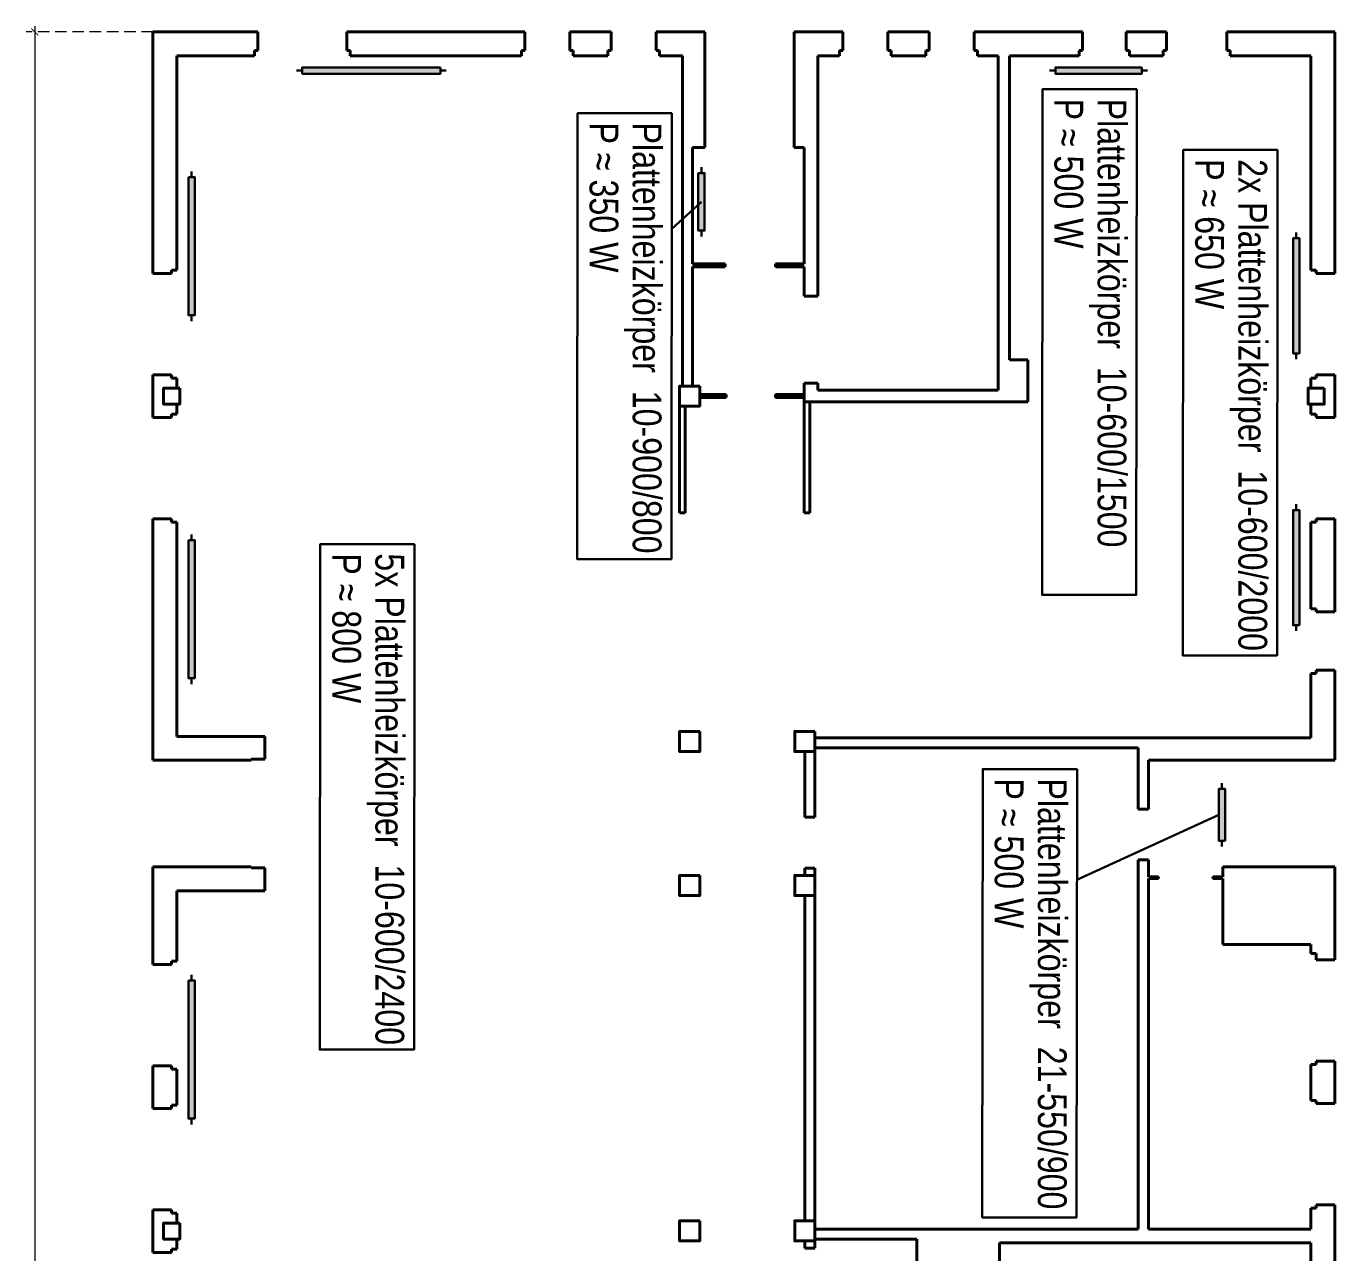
# Model space of a CAD drawing. Header units: millimetres. Extents: x -1616060 to -1327748, y -2178952 to -1799995.
# Drawn here: x -1432572 to -1409834, y -1936464 to -1915159 of the extents above; entities that cross this region are included whole.
import ezdxf

# ---------------------------------------------------------------- set-up
doc = ezdxf.new("R2010")
doc.units = ezdxf.units.MM
doc.header["$LTSCALE"] = 100
doc.header["$MEASUREMENT"] = 0
doc.linetypes.add('ACISOTGL', pattern=[3, 2, -1])
doc.layers.get('0').update_dxf_attribs({"lineweight": 13, "plot": 0})
doc.layers.get('Defpoints').update_dxf_attribs({"lineweight": 13})
for name, color, linetype, lineweight in [('A0_Grundriß', 7, 'Continuous', 40), ('Heiz Wasser +50 -Heizkörper Rücklauff', 241, 'Continuous', 30), ('Heiz Wasser +60 -Heizkörper Vorlauf', 6, 'Continuous', 30)]:
    doc.layers.add(name, color=color, linetype=linetype, lineweight=lineweight)
doc.styles.add('ARIAL', font='arial.ttf')
doc.styles.get("Standard").update_dxf_attribs({"font": 'cour.ttf', "width": 0.8})
doc.dimstyles.new('CT Mondelez', dxfattribs={"dimtxt": 400, "dimasz": 120, "dimexe": 150, "dimexo": 0, "dimgap": 0, "dimtad": 1, "dimdec": 0, "dimtxsty": 'ARIAL', "dimblk": 'ARCHTICK', "dimcen": 250, "dimdle": 100, "dimclrd": 7, "dimclre": 7, "dimclrt": 7, "dimadec": 1, "dimazin": 3, "dimtfac": 1, "dimtdec": 0, "dimtmove": 2, "dimatfit": 3, "dimldrblk": 'ARCHTICK', "dimfxl": 10000, "dimfxlon": 1, "dimtolj": 2, "dimlwd": 15, "dimlwe": 9})

# ---------------------------------------------------------------- blocks, each defined once
blk = doc.blocks.new('_ArchTick')
at = {"color": 0, "linetype": 'ByBlock', "const_width": 0.15}
blk.add_lwpolyline([(-0.5, -0.5), (0.5, 0.5)], dxfattribs=at)
blk = doc.blocks.new('*D136')
at = {"layer": 'A0_Grundriß', "color": 7, "linetype": 'Continuous', "lineweight": 15, "transparency": 16777216}
blk.add_line((-1432422, -1915159), (-1432422, -1971509), dxfattribs=at)
at = {"layer": 'A0_Grundriß', "color": 7, "linetype": 'ACISOTGL', "lineweight": 9, "transparency": 16777216}
for p, q in [((-1430369, -1915259), (-1432572, -1915259)), ((-1430369, -1971409), (-1432572, -1971409))]:
    blk.add_line(p, q, dxfattribs=at)
at = {"layer": 'Defpoints', "color": 0, "transparency": 16777216}
for p in [(-1430369, -1915259), (-1432422, -1971409), (-1430369, -1971409)]:
    blk.add_point(p, dxfattribs=at)
at = {"layer": 'A0_Grundriß', "color": 7, "lineweight": 15, "transparency": 16777216, "xscale": 120, "yscale": 120, "zscale": 120}
for p, rotation in [((-1432422, -1915259), 90), ((-1432422, -1971409), 270)]:
    blk.add_blockref('_ArchTick', p, dxfattribs=dict(at, rotation=rotation))
at = {"layer": 'A0_Grundriß', "color": 7, "transparency": 16777216, "insert": (-1432027, -1943060), "char_height": 400, "attachment_point": 5, "rotation": 270, "style": 'ARIAL'}
blk.add_mtext('\\A2;56150', dxfattribs=at)

msp = doc.modelspace()

# ---------------------------------------------------------------- hatches: boundary and pattern name
at = {"layer": 'Heiz Wasser +60 -Heizkörper Vorlauf'}
h = msp.add_hatch(color=256, dxfattribs=at)
h.dxf.hatch_style = 1
h.paths.add_polyline_path([(-1425373.8, -1915983.6), (-1425373.8, -1915873.6), (-1427773.8, -1915873.6), (-1427773.8, -1915983.6)])
h = msp.add_hatch(color=256, dxfattribs=at)
h.dxf.hatch_style = 1
h.paths.add_polyline_path([(-1413189.5, -1915983.6), (-1413189.5, -1915873.6), (-1414689.5, -1915873.6), (-1414689.5, -1915983.6)])
h = msp.add_hatch(color=256, dxfattribs=at)
h.dxf.hatch_style = 1
h.paths.add_polyline_path([(-1429643.8, -1917780.5), (-1429753.8, -1917780.5), (-1429753.8, -1920180.5), (-1429643.8, -1920180.5)])
h = msp.add_hatch(color=256, dxfattribs=at)
h.dxf.hatch_style = 1
h.paths.add_polyline_path([(-1420783.8, -1917708.8), (-1420893.8, -1917708.8), (-1420893.8, -1918708.8), (-1420783.8, -1918708.8)])
h = msp.add_hatch(color=256, dxfattribs=at)
h.dxf.hatch_style = 1
h.paths.add_polyline_path([(-1410558.8, -1920842.5), (-1410448.8, -1920842.5), (-1410448.8, -1918842.5), (-1410558.8, -1918842.5)])
h = msp.add_hatch(color=256, dxfattribs=at)
h.dxf.hatch_style = 1
h.paths.add_polyline_path([(-1410558.8, -1925562.5), (-1410448.8, -1925562.5), (-1410448.8, -1923562.5), (-1410558.8, -1923562.5)])
h = msp.add_hatch(color=256, dxfattribs=at)
h.dxf.hatch_style = 1
h.paths.add_polyline_path([(-1429643.8, -1924085.7), (-1429753.8, -1924085.7), (-1429753.8, -1926485.7), (-1429643.8, -1926485.7)])
h = msp.add_hatch(color=256, dxfattribs=at)
h.dxf.hatch_style = 1
h.paths.add_polyline_path([(-1411851.7, -1929307.8), (-1411741.7, -1929307.8), (-1411741.7, -1928407.8), (-1411851.7, -1928407.8)])
h = msp.add_hatch(color=256, dxfattribs=at)
h.dxf.hatch_style = 1
h.paths.add_polyline_path([(-1429643.8, -1931733.9), (-1429753.8, -1931733.9), (-1429753.8, -1934133.9), (-1429643.8, -1934133.9)])

# ---------------------------------------------------------------- linework, layer by layer
at = {"layer": 'A0_Grundriß'}
for p, q in [((-1430368.8, -1915258.6), (-1430368.8, -1919453.6)), ((-1430368.8, -1915258.6), (-1428548.8, -1915258.6)), ((-1428548.8, -1915258.6), (-1428548.8, -1915583.6)), ((-1426998.8, -1915258.6), (-1426998.8, -1915583.6)), ((-1426998.8, -1915258.6), (-1423908.8, -1915258.6)), ((-1423908.8, -1915258.6), (-1423908.8, -1915583.6)), ((-1423123.8, -1915258.6), (-1423123.8, -1915583.6)), ((-1422408.8, -1915258.6), (-1423123.8, -1915258.6)), ((-1422408.8, -1915258.6), (-1422408.8, -1915583.6)), ((-1421623.8, -1915258.6), (-1421623.8, -1915583.6)), ((-1421623.8, -1915258.6), (-1420778.8, -1915258.6)), ((-1420778.8, -1915258.6), (-1420778.8, -1916963.6)), ((-1419228.8, -1915258.6), (-1418383.8, -1915258.6)), ((-1419228.8, -1915258.6), (-1419228.8, -1917263.6)), ((-1418383.8, -1915258.6), (-1418383.8, -1915583.6)), ((-1417598.8, -1915258.6), (-1417598.8, -1915583.6)), ((-1417598.8, -1915258.6), (-1416883.8, -1915258.6)), ((-1416883.8, -1915258.6), (-1416883.8, -1915583.6)), ((-1416098.8, -1915258.6), (-1416098.8, -1915583.6)), ((-1416098.8, -1915258.6), (-1414218.8, -1915258.6)), ((-1416098.8, -1915258.6), (-1415483.8, -1915258.6)), ((-1414218.8, -1915258.6), (-1414218.8, -1915583.6)), ((-1413458.8, -1915258.6), (-1413458.8, -1915583.6)), ((-1413458.8, -1915258.6), (-1412758.8, -1915258.6)), ((-1412758.8, -1915258.6), (-1412758.8, -1915583.6)), ((-1411708.8, -1915258.6), (-1411708.8, -1915583.6)), ((-1411708.8, -1915258.6), (-1409833.8, -1915258.6)), ((-1409833.8, -1915258.6), (-1409833.8, -1919453.6)), ((-1428548.8, -1915583.6), (-1428606.3, -1915583.6)), ((-1428606.3, -1915583.6), (-1428606.3, -1915673.6)), ((-1428606.3, -1915628.6), (-1428606.3, -1915673.6)), ((-1426998.8, -1915583.6), (-1426941.3, -1915583.6)), ((-1426941.3, -1915583.6), (-1426941.3, -1915673.6)), ((-1423908.8, -1915583.6), (-1423966.3, -1915583.6)), ((-1423966.3, -1915583.6), (-1423966.3, -1915673.6)), ((-1423123.8, -1915583.6), (-1423066.3, -1915583.6)), ((-1423066.3, -1915583.6), (-1423066.3, -1915673.6)), ((-1422408.8, -1915583.6), (-1422466.3, -1915583.6)), ((-1422466.3, -1915583.6), (-1422466.3, -1915673.6)), ((-1421623.8, -1915583.6), (-1421566.3, -1915583.6)), ((-1421566.3, -1915583.6), (-1421566.3, -1915673.6)), ((-1418383.8, -1915583.6), (-1418441.3, -1915583.6)), ((-1418441.3, -1915583.6), (-1418441.3, -1915673.6)), ((-1417598.8, -1915583.6), (-1417541.3, -1915583.6)), ((-1417541.3, -1915583.6), (-1417541.3, -1915673.6)), ((-1416883.8, -1915583.6), (-1416941.3, -1915583.6)), ((-1416941.3, -1915583.6), (-1416941.3, -1915673.6)), ((-1416098.8, -1915583.6), (-1416041.3, -1915583.6)), ((-1416041.3, -1915583.6), (-1416041.3, -1915673.6)), ((-1414218.8, -1915583.6), (-1414276.3, -1915583.6)), ((-1414276.3, -1915583.6), (-1414276.3, -1915673.6)), ((-1413458.8, -1915583.6), (-1413401.3, -1915583.6)), ((-1413401.3, -1915583.6), (-1413401.3, -1915673.6)), ((-1412758.8, -1915583.6), (-1412816.3, -1915583.6)), ((-1412816.3, -1915583.6), (-1412816.3, -1915628.6)), ((-1412816.3, -1915628.6), (-1412816.3, -1915673.6)), ((-1411708.8, -1915583.6), (-1411651.3, -1915583.6)), ((-1411651.3, -1915583.6), (-1411651.3, -1915673.6)), ((-1429953.8, -1919396.1), (-1429953.8, -1915673.6)), ((-1428606.3, -1915673.6), (-1429953.8, -1915673.6)), ((-1423966.3, -1915673.6), (-1426941.3, -1915673.6)), ((-1422466.3, -1915673.6), (-1423066.3, -1915673.6)), ((-1421169, -1915673.6), (-1421566.3, -1915673.6)), ((-1421169, -1921408.6), (-1421169, -1915673.6)), ((-1418441.3, -1915673.6), (-1418813.8, -1915673.6)), ((-1418813.8, -1915673.6), (-1418813.8, -1919848.6)), ((-1416941.3, -1915673.6), (-1417541.3, -1915673.6)), ((-1416041.3, -1915673.6), (-1415683.8, -1915673.6)), ((-1415683.8, -1921483.6), (-1415683.8, -1915673.6)), ((-1415483.8, -1915673.6), (-1414276.3, -1915673.6)), ((-1415483.8, -1915673.6), (-1415483.8, -1920953.6)), ((-1412816.3, -1915673.6), (-1413401.3, -1915673.6)), ((-1411651.3, -1915673.6), (-1410248.8, -1915673.6)), ((-1410248.8, -1915673.6), (-1410248.8, -1919396.1)), ((-1420778.8, -1916963.6), (-1420778.8, -1917263.6)), ((-1420778.8, -1917263.6), (-1420993.8, -1917263.6)), ((-1420993.8, -1919286.1), (-1420993.8, -1917263.6)), ((-1419053.8, -1917263.6), (-1419228.8, -1917263.6)), ((-1419053.8, -1917263.6), (-1419053.8, -1917365.7)), ((-1419053.8, -1917365.7), (-1419053.8, -1919286.1)), ((-1420428.8, -1919286.1), (-1420993.8, -1919286.1)), ((-1420428.8, -1919336.1), (-1420428.8, -1919286.1)), ((-1419553.8, -1919286.1), (-1419553.8, -1919336.1)), ((-1419553.8, -1919286.1), (-1419053.8, -1919286.1)), ((-1430368.8, -1919453.6), (-1430043.8, -1919453.6)), ((-1430043.8, -1919396.1), (-1429953.8, -1919396.1)), ((-1430043.8, -1919396.1), (-1430043.8, -1919453.6)), ((-1420993.8, -1921408.6), (-1420993.8, -1919336.1)), ((-1420428.8, -1919336.1), (-1420993.8, -1919336.1)), ((-1419053.8, -1919336.1), (-1419553.8, -1919336.1)), ((-1419053.8, -1919336.1), (-1419053.8, -1919848.6)), ((-1410158.8, -1919396.1), (-1410248.8, -1919396.1)), ((-1410248.8, -1919396.1), (-1410158.8, -1919396.1)), ((-1410158.8, -1919396.1), (-1410158.8, -1919453.6)), ((-1410158.8, -1919396.1), (-1410158.8, -1919453.6)), ((-1409833.8, -1919453.6), (-1410158.8, -1919453.6)), ((-1419053.8, -1919848.6), (-1418813.8, -1919848.6)), ((-1415168.8, -1920953.6), (-1415483.8, -1920953.6)), ((-1415168.8, -1921683.6), (-1415168.8, -1920953.6)), ((-1430368.8, -1921213.6), (-1430368.8, -1921953.6)), ((-1430368.8, -1921213.6), (-1430043.8, -1921213.6)), ((-1430043.8, -1921213.6), (-1430043.8, -1921271.1)), ((-1429953.8, -1921271.1), (-1430043.8, -1921271.1)), ((-1429953.8, -1921271.1), (-1429953.8, -1921443.6)), ((-1415683.8, -1921248.8), (-1415683.8, -1921483.6)), ((-1410248.8, -1921271.1), (-1410248.8, -1921443.6)), ((-1410158.8, -1921271.1), (-1410248.8, -1921271.1)), ((-1410158.8, -1921271.1), (-1410248.8, -1921271.1)), ((-1409833.8, -1921213.6), (-1410158.8, -1921213.6)), ((-1410158.8, -1921213.6), (-1410158.8, -1921271.1)), ((-1410158.8, -1921213.6), (-1410158.8, -1921271.1)), ((-1409833.8, -1921213.6), (-1409833.8, -1921953.6)), ((-1421043.8, -1921408.6), (-1420993.8, -1921408.6)), ((-1420868.8, -1921583.6), (-1420868.8, -1921483.6)), ((-1420868.8, -1921558.6), (-1420408.8, -1921558.6)), ((-1420408.8, -1921608.6), (-1420408.8, -1921558.6)), ((-1419553.8, -1921558.6), (-1419053.8, -1921558.6)), ((-1419553.8, -1921608.6), (-1419553.8, -1921558.6)), ((-1419053.8, -1921358.6), (-1418813.8, -1921358.6)), ((-1419053.8, -1921358.6), (-1419053.8, -1921683.6)), ((-1418813.8, -1921358.6), (-1418813.8, -1921483.6)), ((-1418813.8, -1921483.6), (-1415683.8, -1921483.6)), ((-1429953.8, -1921723.6), (-1429953.8, -1921896.1)), ((-1421218.8, -1921758.6), (-1421218.8, -1923608.6)), ((-1421118.8, -1923608.6), (-1421118.8, -1921758.6)), ((-1420868.8, -1921583.6), (-1420868.8, -1921583.6)), ((-1420868.8, -1921583.6), (-1420868.8, -1921683.6)), ((-1420868.8, -1921608.6), (-1420408.8, -1921608.6)), ((-1419553.8, -1921608.6), (-1419053.8, -1921608.6)), ((-1419053.8, -1921683.6), (-1415483.8, -1921683.6)), ((-1419053.8, -1921683.6), (-1419053.8, -1923608.6)), ((-1418953.8, -1923608.6), (-1418953.8, -1921683.6)), ((-1415483.8, -1921683.6), (-1415168.8, -1921683.6)), ((-1410248.8, -1921723.6), (-1410248.8, -1921896.1)), ((-1430368.8, -1921953.6), (-1430043.8, -1921953.6)), ((-1429953.8, -1921896.1), (-1430043.8, -1921896.1)), ((-1430043.8, -1921896.1), (-1430043.8, -1921953.6)), ((-1410158.8, -1921896.1), (-1410248.8, -1921896.1)), ((-1410248.8, -1921896.1), (-1410158.8, -1921896.1)), ((-1410158.8, -1921896.1), (-1410158.8, -1921953.6)), ((-1410158.8, -1921896.1), (-1410158.8, -1921953.6)), ((-1409833.8, -1921953.6), (-1410158.8, -1921953.6)), ((-1421218.8, -1923608.6), (-1421118.8, -1923608.6)), ((-1419053.8, -1923608.6), (-1418953.8, -1923608.6)), ((-1430368.8, -1923713.6), (-1430043.8, -1923713.6)), ((-1430368.8, -1923713.6), (-1430368.8, -1927908.6)), ((-1430043.8, -1923713.6), (-1430043.8, -1923771.1)), ((-1429953.8, -1923771.1), (-1430043.8, -1923771.1)), ((-1429953.8, -1923771.1), (-1429953.8, -1927493.6)), ((-1410248.8, -1923771.1), (-1410248.8, -1925276.1)), ((-1410158.8, -1923771.1), (-1410248.8, -1923771.1)), ((-1410248.8, -1923771.1), (-1410158.8, -1923771.1)), ((-1410158.8, -1923771.1), (-1410248.8, -1923771.1)), ((-1409833.8, -1923713.6), (-1410158.8, -1923713.6)), ((-1410158.8, -1923713.6), (-1410158.8, -1923771.1)), ((-1410158.8, -1923713.6), (-1410158.8, -1923771.1)), ((-1410158.8, -1923713.6), (-1410158.8, -1923771.1)), ((-1409833.8, -1923713.6), (-1409833.8, -1925333.6)), ((-1410203.8, -1925276.1), (-1410248.8, -1925276.1)), ((-1410248.8, -1925276.1), (-1410158.8, -1925276.1)), ((-1410158.8, -1925333.6), (-1410158.8, -1925276.1)), ((-1409833.8, -1925333.6), (-1410158.8, -1925333.6)), ((-1410248.8, -1926401.1), (-1410248.8, -1927518.6)), ((-1410203.8, -1926401.1), (-1410248.8, -1926401.1)), ((-1410203.8, -1926401.1), (-1410158.8, -1926401.1)), ((-1409833.8, -1926343.6), (-1410158.8, -1926343.6)), ((-1410158.8, -1926401.1), (-1410158.8, -1926343.6)), ((-1409833.8, -1926343.6), (-1409948.8, -1926343.6)), ((-1409833.8, -1926343.6), (-1409833.8, -1927908.6)), ((-1418868.8, -1927408.6), (-1418868.8, -1928898.6)), ((-1429953.8, -1927493.6), (-1428423.8, -1927493.6)), ((-1428423.8, -1927493.6), (-1428423.8, -1927888.6)), ((-1418868.8, -1927518.6), (-1410248.8, -1927518.6)), ((-1418868.8, -1927693.6), (-1413248.8, -1927693.6)), ((-1413248.8, -1928756.1), (-1413248.8, -1927693.6)), ((-1430368.8, -1927908.6), (-1428663.8, -1927908.6)), ((-1428423.8, -1927888.6), (-1428663.8, -1927888.6)), ((-1428663.8, -1927888.6), (-1428663.8, -1927908.6)), ((-1419043.8, -1927758.6), (-1419043.8, -1928898.6)), ((-1413073.8, -1928756.1), (-1413073.8, -1927908.6)), ((-1411778.8, -1927908.6), (-1413073.8, -1927908.6)), ((-1411538.8, -1927908.6), (-1411778.8, -1927908.6)), ((-1409833.8, -1927908.6), (-1411538.8, -1927908.6)), ((-1413073.8, -1928756.1), (-1413248.8, -1928756.1)), ((-1418868.8, -1928898.6), (-1419043.8, -1928898.6)), ((-1413248.8, -1936053.6), (-1413248.8, -1929641.1)), ((-1413073.8, -1929641.1), (-1413248.8, -1929641.1)), ((-1413073.8, -1929933.6), (-1413073.8, -1929641.1)), ((-1430368.8, -1929761.6), (-1430368.8, -1931456.6)), ((-1430368.8, -1929761.6), (-1428663.8, -1929761.6)), ((-1428663.8, -1929761.6), (-1428663.8, -1929778.6)), ((-1428423.8, -1929778.6), (-1428663.8, -1929778.6)), ((-1428423.8, -1929778.6), (-1428423.8, -1930176.6)), ((-1421218.8, -1929908.6), (-1421218.8, -1930258.6)), ((-1419043.8, -1929783.6), (-1419043.8, -1929908.6)), ((-1418868.8, -1929783.6), (-1419043.8, -1929783.6)), ((-1418868.8, -1929783.6), (-1418868.8, -1936383.6)), ((-1413073.8, -1929933.6), (-1412898.8, -1929933.6)), ((-1413073.8, -1936053.6), (-1413073.8, -1929963.6)), ((-1412898.8, -1929963.6), (-1413073.8, -1929963.6)), ((-1412898.8, -1929933.6), (-1412898.8, -1929963.6)), ((-1411953.8, -1929933.6), (-1411778.8, -1929933.6)), ((-1411953.8, -1929933.6), (-1411953.8, -1929963.6)), ((-1411953.8, -1929963.6), (-1411778.8, -1929963.6)), ((-1411538.8, -1929758.6), (-1411778.8, -1929758.6)), ((-1411778.8, -1929758.6), (-1411778.8, -1929933.6)), ((-1411778.8, -1929963.6), (-1411778.8, -1931110.4)), ((-1409833.8, -1929758.6), (-1411538.8, -1929758.6)), ((-1409833.8, -1931373.6), (-1409833.8, -1929758.6)), ((-1429953.8, -1930176.6), (-1429953.8, -1931399.1)), ((-1429953.8, -1930176.6), (-1428423.8, -1930176.6)), ((-1419043.8, -1930258.6), (-1419043.8, -1935908.6)), ((-1411778.8, -1931110.4), (-1410248.8, -1931110.4)), ((-1410248.8, -1931266.1), (-1410248.8, -1931110.4)), ((-1410203.8, -1931266.1), (-1410248.8, -1931266.1)), ((-1410248.8, -1931266.1), (-1410158.8, -1931266.1)), ((-1410158.8, -1931266.1), (-1410158.8, -1931373.6)), ((-1430368.8, -1931456.6), (-1430043.8, -1931456.6)), ((-1429953.8, -1931399.1), (-1430043.8, -1931399.1)), ((-1430043.8, -1931399.1), (-1430043.8, -1931456.6)), ((-1409833.8, -1931373.6), (-1410158.8, -1931373.6)), ((-1409833.8, -1933133.6), (-1410158.8, -1933133.6)), ((-1410158.8, -1933133.6), (-1410158.8, -1933191.1)), ((-1409833.8, -1933133.6), (-1409833.8, -1933873.6)), ((-1430368.8, -1933216.6), (-1430368.8, -1933956.6)), ((-1430368.8, -1933216.6), (-1430043.8, -1933216.6)), ((-1430043.8, -1933216.6), (-1430043.8, -1933274.1)), ((-1430043.8, -1933274.1), (-1429953.8, -1933274.1)), ((-1429953.8, -1933274.1), (-1429953.8, -1933899.1)), ((-1410248.8, -1933191.1), (-1410248.8, -1933816.1)), ((-1410203.8, -1933191.1), (-1410248.8, -1933191.1)), ((-1410158.8, -1933191.1), (-1410248.8, -1933191.1)), ((-1410248.8, -1933816.1), (-1410158.8, -1933816.1)), ((-1410158.8, -1933816.1), (-1410158.8, -1933873.6)), ((-1430368.8, -1933956.6), (-1430043.8, -1933956.6)), ((-1429953.8, -1933899.1), (-1430043.8, -1933899.1)), ((-1430043.8, -1933899.1), (-1430043.8, -1933956.6)), ((-1409833.8, -1933873.6), (-1410158.8, -1933873.6)), ((-1409833.8, -1935633.6), (-1410158.8, -1935633.6)), ((-1410158.8, -1935633.6), (-1410158.8, -1935691.1)), ((-1409833.8, -1935633.6), (-1409833.8, -1939968.6)), ((-1430368.8, -1935716.6), (-1430368.8, -1936456.6)), ((-1430368.8, -1935716.6), (-1430043.8, -1935716.6)), ((-1430043.8, -1935716.6), (-1430043.8, -1935774.1)), ((-1430043.8, -1935774.1), (-1429953.8, -1935774.1)), ((-1429953.8, -1935774.1), (-1429953.8, -1935946.6)), ((-1410248.8, -1935691.1), (-1410248.8, -1936053.6)), ((-1410203.8, -1935691.1), (-1410248.8, -1935691.1)), ((-1410158.8, -1935691.1), (-1410248.8, -1935691.1)), ((-1418868.8, -1936053.6), (-1413248.8, -1936053.6)), ((-1413073.8, -1936053.6), (-1410248.8, -1936053.6)), ((-1429953.8, -1936226.6), (-1429953.8, -1936399.1)), ((-1419043.8, -1936258.6), (-1419043.8, -1936383.6)), ((-1418868.8, -1936228.6), (-1417098.8, -1936228.6)), ((-1417098.8, -1937763.6), (-1417098.8, -1936228.6)), ((-1415658.8, -1936293.6), (-1410248.8, -1936293.6)), ((-1415658.8, -1938003.6), (-1415658.8, -1936293.6)), ((-1410248.8, -1936293.6), (-1410248.8, -1939911.1)), ((-1430368.8, -1936456.6), (-1430043.8, -1936456.6)), ((-1429953.8, -1936399.1), (-1430043.8, -1936399.1)), ((-1430043.8, -1936399.1), (-1430043.8, -1936456.6)), ((-1418868.8, -1936383.6), (-1419043.8, -1936383.6))]:
    msp.add_line(p, q, dxfattribs=at)
for points in [[(-1429903.8, -1921443.6), (-1430183.8, -1921443.6), (-1430183.8, -1921723.6), (-1429903.8, -1921723.6)], [(-1420868.8, -1921408.6), (-1421218.8, -1921408.6), (-1421218.8, -1921758.6), (-1420868.8, -1921758.6)], [(-1410018.8, -1921443.6), (-1410298.8, -1921443.6), (-1410298.8, -1921723.6), (-1410018.8, -1921723.6)], [(-1420868.8, -1927408.6), (-1421218.8, -1927408.6), (-1421218.8, -1927758.6), (-1420868.8, -1927758.6)], [(-1418868.8, -1927408.6), (-1419218.8, -1927408.6), (-1419218.8, -1927758.6), (-1418868.8, -1927758.6)], [(-1420868.8, -1929908.6), (-1421218.8, -1929908.6), (-1421218.8, -1930258.6), (-1420868.8, -1930258.6)], [(-1418868.8, -1929908.6), (-1419218.8, -1929908.6), (-1419218.8, -1930258.6), (-1418868.8, -1930258.6)], [(-1429902.9, -1935946.6), (-1430182.9, -1935946.6), (-1430182.9, -1936226.6), (-1429902.9, -1936226.6)], [(-1420868.8, -1935908.6), (-1421218.8, -1935908.6), (-1421218.8, -1936258.6), (-1420868.8, -1936258.6)], [(-1418868.8, -1935908.6), (-1419218.8, -1935908.6), (-1419218.8, -1936258.6), (-1418868.8, -1936258.6)]]:
    msp.add_lwpolyline(points, close=True, dxfattribs=at)
at = {"layer": 'Heiz Wasser +50 -Heizkörper Rücklauff'}
for p, q in [((-1427873.8, -1915928.6), (-1427773.8, -1915928.6)), ((-1414789.5, -1915928.6), (-1414689.5, -1915928.6)), ((-1420838.8, -1917708.8), (-1420838.8, -1917608.8)), ((-1410503.8, -1918742.5), (-1410503.8, -1918842.5)), ((-1429698.8, -1920280.5), (-1429698.8, -1920180.5)), ((-1410503.8, -1923462.5), (-1410503.8, -1923562.5)), ((-1429698.8, -1926585.7), (-1429698.8, -1926485.7)), ((-1411796.7, -1928307.8), (-1411796.7, -1928407.8)), ((-1429698.8, -1934233.9), (-1429698.8, -1934133.9))]:
    msp.add_line(p, q, dxfattribs=at)
at = {"layer": 'Heiz Wasser +60 -Heizkörper Vorlauf'}
for p, q in [((-1425273.8, -1915928.6), (-1425373.8, -1915928.6)), ((-1413089.5, -1915928.6), (-1413189.5, -1915928.6)), ((-1429698.8, -1917680.5), (-1429698.8, -1917780.5)), ((-1420838.8, -1918208.8), (-1421355.6, -1918679)), ((-1420838.8, -1918708.8), (-1420838.8, -1918808.8)), ((-1410503.8, -1920942.5), (-1410503.8, -1920842.5)), ((-1429698.8, -1923985.7), (-1429698.8, -1924085.7)), ((-1410503.8, -1925662.5), (-1410503.8, -1925562.5)), ((-1411851.7, -1928857.8), (-1414315.4, -1929986.2)), ((-1411796.7, -1929407.8), (-1411796.7, -1929307.8)), ((-1429698.8, -1931633.9), (-1429698.8, -1931733.9))]:
    msp.add_line(p, q, dxfattribs=at)
for points in [[(-1425373.8, -1915873.6), (-1427773.8, -1915873.6), (-1427773.8, -1915983.6), (-1425373.8, -1915983.6)], [(-1413189.5, -1915873.6), (-1414689.5, -1915873.6), (-1414689.5, -1915983.6), (-1413189.5, -1915983.6)], [(-1413276.2, -1916254.2), (-1413284.1, -1925035.8), (-1414921.6, -1925035.8), (-1414913.8, -1916254.2)], [(-1421353.5, -1916670.6), (-1421361.4, -1924414.5), (-1422998.9, -1924414.5), (-1422991.1, -1916670.6)], [(-1410830.4, -1917307.4), (-1410838.2, -1926089), (-1412475.7, -1926089), (-1412467.9, -1917307.4)], [(-1429753.8, -1917780.5), (-1429753.8, -1920180.5), (-1429643.8, -1920180.5), (-1429643.8, -1917780.5)], [(-1420893.8, -1917708.8), (-1420893.8, -1918708.8), (-1420783.8, -1918708.8), (-1420783.8, -1917708.8)], [(-1410448.8, -1920842.5), (-1410448.8, -1918842.5), (-1410558.8, -1918842.5), (-1410558.8, -1920842.5)], [(-1410448.8, -1925562.5), (-1410448.8, -1923562.5), (-1410558.8, -1923562.5), (-1410558.8, -1925562.5)], [(-1429753.8, -1924085.7), (-1429753.8, -1926485.7), (-1429643.8, -1926485.7), (-1429643.8, -1924085.7)], [(-1425824.2, -1924152.9), (-1425832, -1932934.4), (-1427469.6, -1932934.4), (-1427461.7, -1924152.9)], [(-1414313.5, -1928063.5), (-1414321.3, -1935848), (-1415958.9, -1935848), (-1415951, -1928063.5)], [(-1411741.7, -1929307.8), (-1411741.7, -1928407.8), (-1411851.7, -1928407.8), (-1411851.7, -1929307.8)], [(-1429753.8, -1931733.9), (-1429753.8, -1934133.9), (-1429643.8, -1934133.9), (-1429643.8, -1931733.9)]]:
    msp.add_lwpolyline(points, close=True, dxfattribs=at)

# ---------------------------------------------------------------- texts
at = {"layer": 'Heiz Wasser +60 -Heizkörper Vorlauf', "char_height": 500, "attachment_point": 1, "rotation": 270}
for s, width, heights, insert in [('{\\fArial|b0|i0|c238|p34;P ≈ 500 W}', 10440.864, [1202.6], (-1414205.5, -1916415.6)), ('{\\fArial|b0|i0|c238|p34;Plattenheizkörper  10-600/1500}', 12187.822, [1092.1], (-1413455.5, -1916415.6)), ('{\\fArial|b0|i0|c238|p34;P ≈ 350 W}', 10440.864, [1202.6], (-1422282.8, -1916832)), ('{\\fArial|b0|i0|c238|p34;Plattenheizkörper  10-900/800}', 12187.822, [1092.1], (-1421532.8, -1916832)), ('{\\fArial|b0|i0|c238|p34;P ≈ 650 W}', 10440.864, [1202.6], (-1411759.6, -1917468.7)), ('{\\fArial|b0|i0|c238|p34;2x Plattenheizkörper  10-600/2000}', 12187.822, [1092.1], (-1411009.6, -1917468.7)), ('{\\fArial|b0|i0|c238|p34;P ≈ 800 W}', 10440.864, [1202.6], (-1426753.5, -1924314.2)), ('{\\fArial|b0|i0|c238|p34;5x Plattenheizkörper  10-600/2400}', 12187.822, [1092.1], (-1426003.5, -1924314.2)), ('{\\fArial|b0|i0|c238|p34;P ≈ 500 W}', 10440.864, [1202.6], (-1415242.8, -1928224.8)), ('{\\fArial|b0|i0|c238|p34;Plattenheizkörper  21-550/900}', 12187.822, [1092.1], (-1414492.8, -1928224.8))]:
    msp.add_mtext_dynamic_manual_height_columns(s, width=width, gutter_width=12.5, heights=heights, dxfattribs=dict(at, insert=insert))

# ---------------------------------------------------------------- dimensions: what is measured, and where the dimension line sits
at = {"layer": 'A0_Grundriß'}
dim = msp.add_linear_dim(base=(-1432421.5, -1971408.6), p1=(-1430368.8, -1915258.6), p2=(-1430368.8, -1971408.6), angle=270, dimstyle='CT Mondelez', dxfattribs=at)
dim.commit()
dim.dimension.update_dxf_attribs({"geometry": '*D136', "text_midpoint": (-1432026.8, -1943060.4), "dimtype": 160})

doc.saveas('drawing.dxf')
